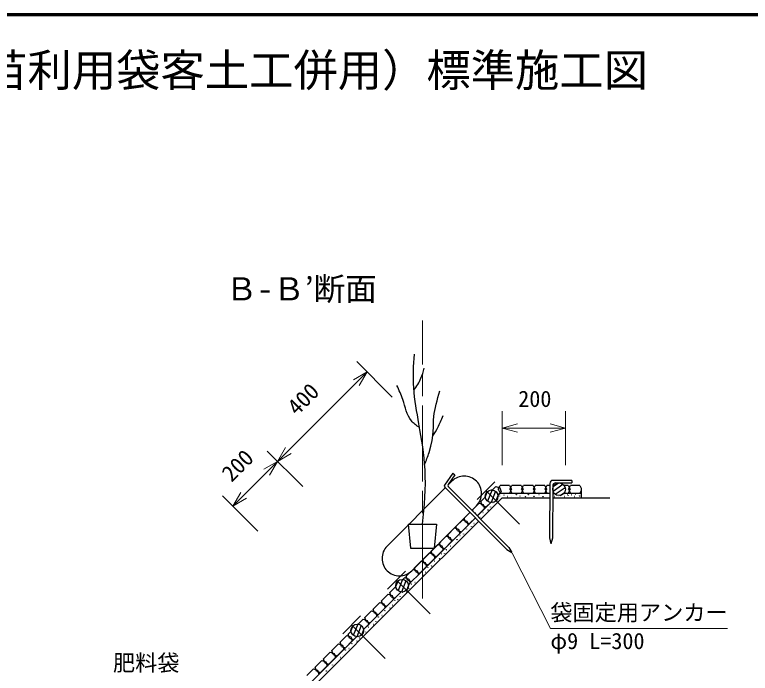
# Model space of a CAD drawing. Units: millimetres, scale not verified. Extents: x 200 to 8200, y 200 to 5825.
# Drawn here: x 3086 to 5409, y 3659 to 5740 of the extents above; entities that cross this region are included whole.
import ezdxf
from ezdxf.enums import TextEntityAlignment as Align

# ---------------------------------------------------------------- set-up
doc = ezdxf.new("R2010")
doc.units = ezdxf.units.MM
doc.header["$LTSCALE"] = 20
doc.linetypes.add('CHAIN', pattern=[18.5, 12, -1.5, 3.5, -1.5])
for name, color, linetype, lineweight in [('C-BMK', 3, 'CHAIN', 13), ('C-STR', 7, 'Continuous', 25), ('C-STR-DIM', 1, 'Continuous', 13), ('C-STR-HTXT', 1, 'Continuous', 13), ('C-TTL', 2, 'Continuous', 70)]:
    doc.layers.add(name, color=color, linetype=linetype, lineweight=lineweight)
doc.layers.add('C-TTL-TXT', color=7, linetype='Continuous')
doc.styles.add('ＭＳ ゴシック', font='')
doc.styles.get('ＭＳ ゴシック').set_extended_font_data('MS Gothic')

msp = doc.modelspace()

# ---------------------------------------------------------------- linework, layer by layer
at = {"layer": 'C-BMK', "color": 2}
msp.add_line((4373.85, 3895.02), (4373.85, 4773.21), dxfattribs=at)
at = {"layer": 'C-STR'}
for p, q in [((4470.05, 4290.88), (4443.77, 4253.36)), ((4476.6, 4286.29), (4454.76, 4255.1)), ((4470.04, 4290.88), (4476.6, 4286.29)), ((4453.88, 4252.76), (4467, 4265.93)), ((4602.89, 4264.21), (4546.32, 4207.64)), ((4613.31, 4240.3), (4619.31, 4252.3)), ((4649.31, 4252.3), (4619.31, 4252.3)), ((4649.31, 4252.3), (4655.31, 4240.3)), ((4650.31, 4240.3), (4656.31, 4252.3)), ((4686.31, 4252.3), (4656.31, 4252.3)), ((4686.31, 4252.3), (4692.31, 4240.3)), ((4687.31, 4240.3), (4693.31, 4252.3)), ((4723.31, 4252.3), (4693.31, 4252.3)), ((4723.31, 4252.3), (4729.31, 4240.3)), ((4724.31, 4240.3), (4730.31, 4252.3)), ((4760.31, 4252.3), (4730.31, 4252.3)), ((4760.31, 4252.3), (4766.31, 4240.3)), ((4761.31, 4240.3), (4767.31, 4252.3)), ((4776.72, 4252.3), (4767.31, 4252.3)), ((4776.78, 4258.91), (4775.32, 4086.35)), ((4845.52, 4268.3), (4785.66, 4268.3)), ((4789.52, 4252.3), (4785.72, 4252.3)), ((4795.52, 4260.3), (4845.52, 4260.3)), ((4834.31, 4252.3), (4821.52, 4252.3)), ((4834.31, 4252.3), (4840.31, 4240.3)), ((4835.31, 4240.3), (4841.31, 4252.3)), ((4871.31, 4252.3), (4841.31, 4252.3)), ((4845.52, 4268.3), (4845.52, 4260.3)), ((4871.31, 4252.3), (4875.52, 4243.87)), ((4262.3, 4060.38), (4446.22, 4245.07)), ((4444.33, 4246.96), (4640.93, 4050.36)), ((4455.32, 4248.7), (4647.29, 4056.72)), ((4680.67, 4129.86), (4574.61, 4235.93)), ((4605.83, 4248.76), (4595.22, 4238.16)), ((4605.83, 4248.76), (4618.55, 4244.52)), ((4612.19, 4221.19), (4622.8, 4231.79)), ((4612.19, 4221.19), (4619.31, 4228.3)), ((4613.31, 4240.3), (4619.31, 4228.3)), ((4618.55, 4244.52), (4622.8, 4231.79)), ((4619.31, 4228.3), (4765.52, 4228.3)), ((4619.31, 4228.3), (4649.31, 4228.3)), ((4655.31, 4240.3), (4649.31, 4228.3)), ((4650.31, 4240.3), (4656.31, 4228.3)), ((4656.31, 4228.3), (4686.31, 4228.3)), ((4692.31, 4240.3), (4686.31, 4228.3)), ((4687.31, 4240.3), (4693.31, 4228.3)), ((4693.31, 4228.3), (4723.31, 4228.3)), ((4729.31, 4240.3), (4723.31, 4228.3)), ((4724.31, 4240.3), (4730.31, 4228.3)), ((4730.31, 4228.3), (4760.31, 4228.3)), ((4766.31, 4240.3), (4760.31, 4228.3)), ((4761.31, 4240.3), (4767.31, 4228.3)), ((4765.52, 4228.3), (4776.52, 4228.3)), ((4785.52, 4250.46), (4784.25, 4085.98)), ((4785.35, 4228.3), (4789.52, 4228.3)), ((4785.52, 4228.3), (4789.52, 4228.3)), ((4821.52, 4228.3), (4834.31, 4228.3)), ((4821.52, 4228.3), (4875.52, 4228.3)), ((4840.31, 4240.3), (4834.31, 4228.3)), ((4835.31, 4240.3), (4841.31, 4228.3)), ((4841.31, 4228.3), (4871.31, 4228.3)), ((4875.52, 4236.73), (4871.31, 4228.3)), ((4875.52, 4243.87), (4875.52, 4213.3)), ((4558.12, 4145.9), (4625.52, 4213.3)), ((4572.59, 4215.53), (4558.45, 4201.39)), ((4625.52, 4213.3), (4776.52, 4213.3)), ((4785.52, 4213.3), (4965.52, 4213.3)), ((4530.35, 4173.66), (4544.7, 4188.07)), ((4553.5, 4196.44), (4532.29, 4175.22)), ((4547.51, 4156.51), (4589.56, 4198.56)), ((4553.5, 4196.44), (4566.23, 4192.19)), ((4562.69, 4188.66), (4558.45, 4201.39)), ((4562.69, 4188.66), (4575.42, 4184.42)), ((4566.23, 4192.19), (4570.47, 4179.47)), ((4575.42, 4184.42), (4589.56, 4198.56)), ((4340.16, 3982.68), (4524, 4167.29)), ((4524.18, 4167.11), (4506.12, 4149.06)), ((4534.03, 4169.99), (4532.29, 4175.22)), ((4536.95, 4167.07), (4540.06, 4166.03)), ((4540.06, 4166.03), (4541.1, 4162.91)), ((4544.02, 4160), (4549.26, 4158.25)), ((4549.26, 4158.25), (4570.47, 4179.47)), ((4314.5, 3902.28), (4551.75, 4139.54)), ((4360.35, 3969.35), (4541.15, 4150.14)), ((4501.17, 4144.11), (4479.96, 4122.9)), ((4501.17, 4144.11), (4513.9, 4139.87)), ((4510.37, 4136.33), (4506.12, 4149.06)), ((4510.37, 4136.33), (4523.09, 4132.09)), ((4513.9, 4139.87), (4518.14, 4127.14)), ((4523.09, 4132.09), (4541.15, 4150.14)), ((4475.01, 4117.95), (4453.8, 4096.73)), ((4475.01, 4117.95), (4487.74, 4113.71)), ((4484.2, 4110.17), (4479.96, 4122.9)), ((4487.74, 4113.71), (4491.98, 4100.98)), ((4496.93, 4105.93), (4518.14, 4127.14)), ((4448.85, 4091.78), (4427.63, 4070.57)), ((4448.85, 4091.78), (4461.58, 4087.54)), ((4458.04, 4084.01), (4453.8, 4096.73)), ((4470.77, 4079.76), (4491.98, 4100.98)), ((4484.2, 4110.17), (4496.93, 4105.93)), ((4422.68, 4065.62), (4401.47, 4044.41)), ((4422.68, 4065.62), (4435.41, 4061.38)), ((4431.88, 4057.84), (4427.63, 4070.57)), ((4444.61, 4053.6), (4465.82, 4074.81)), ((4458.04, 4084.01), (4470.77, 4079.76)), ((4461.58, 4087.54), (4465.82, 4074.81)), ((4775.32, 4086.35), (4779.67, 4068.31)), ((4784.32, 4086.27), (4779.67, 4068.31)), ((4405.71, 4031.68), (4401.47, 4044.41)), ((4418.44, 4027.44), (4439.66, 4048.65)), ((4431.88, 4057.84), (4444.61, 4053.6)), ((4435.41, 4061.38), (4439.66, 4048.65)), ((4640.93, 4050.36), (4656.84, 4040.81)), ((4647.29, 4056.72), (4656.84, 4040.81)), ((4396.52, 4039.46), (4375.31, 4018.25)), ((4392.28, 4001.28), (4413.49, 4022.49)), ((4396.52, 4039.46), (4409.25, 4035.22)), ((4405.71, 4031.68), (4418.44, 4027.44)), ((4409.25, 4035.22), (4413.49, 4022.49)), ((4370.36, 4013.3), (4349.15, 3992.08)), ((4366.12, 3975.11), (4387.33, 3996.33)), ((4370.36, 4013.3), (4383.09, 4009.05)), ((4379.55, 4005.52), (4375.31, 4018.25)), ((4379.55, 4005.52), (4392.28, 4001.28)), ((4383.09, 4009.05), (4387.33, 3996.33)), ((4320.15, 3981.48), (4263.59, 3924.91)), ((4344.2, 3987.13), (4322.98, 3965.92)), ((4344.2, 3987.13), (4356.92, 3982.89)), ((4353.39, 3979.35), (4349.15, 3992.08)), ((4353.39, 3979.35), (4366.12, 3975.11)), ((4356.92, 3982.89), (4361.17, 3970.16)), ((4397.94, 3847.13), (4291.87, 3953.19)), ((4318.03, 3960.97), (4312.38, 3955.31)), ((4318.03, 3960.97), (4330.76, 3956.73)), ((4327.23, 3953.19), (4322.98, 3965.92)), ((4327.23, 3953.19), (4339.95, 3948.95)), ((4329.35, 3938.34), (4346.21, 3955.21)), ((4330.76, 3956.73), (4335, 3944)), ((4339.95, 3948.95), (4361.17, 3970.16)), ((4287.06, 3930), (4270.66, 3913.59)), ((4289.75, 3932.69), (4287.06, 3930)), ((4329.35, 3938.34), (4335, 3944)), ((4188.03, 3797.03), (4303.89, 3912.89)), ((4265.71, 3908.64), (4244.49, 3887.43)), ((4265.71, 3908.64), (4278.44, 3904.4)), ((4274.9, 3900.87), (4270.66, 3913.59)), ((4278.44, 3904.4), (4282.68, 3891.67)), ((4303.89, 3912.89), (4306.72, 3915.72)), ((3892.35, 3480.14), (4314.5, 3902.28)), ((4239.54, 3882.48), (4218.33, 3861.27)), ((4239.54, 3882.48), (4252.27, 3878.24)), ((4248.74, 3874.7), (4244.49, 3887.43)), ((4261.46, 3870.46), (4282.68, 3891.67)), ((4274.9, 3900.87), (4287.63, 3896.62)), ((4222.57, 3848.54), (4218.33, 3861.27)), ((4235.3, 3844.3), (4256.51, 3865.51)), ((4248.74, 3874.7), (4261.46, 3870.46)), ((4252.27, 3878.24), (4256.51, 3865.51)), ((4178.73, 3840.05), (4122.16, 3783.49)), ((4213.38, 3856.32), (4192.17, 3835.11)), ((4196.41, 3822.38), (4192.17, 3835.11)), ((4209.14, 3818.13), (4230.35, 3839.35)), ((4213.38, 3856.32), (4226.11, 3852.08)), ((4222.57, 3848.54), (4235.3, 3844.3)), ((4226.11, 3852.08), (4230.35, 3839.35)), ((4256.52, 3705.7), (4150.45, 3811.77)), ((4187.22, 3830.16), (4171.06, 3814)), ((4187.22, 3830.16), (4199.95, 3825.91)), ((4188.03, 3797.03), (4204.19, 3813.18)), ((4196.41, 3822.38), (4209.14, 3818.13)), ((4199.95, 3825.91), (4204.19, 3813.18)), ((4148.43, 3791.37), (4139.84, 3782.78)), ((3907.2, 3516.2), (4165.4, 3774.4)), ((4134.89, 3777.83), (4113.68, 3756.62)), ((4134.89, 3777.83), (4147.62, 3773.59)), ((4144.08, 3770.05), (4139.84, 3782.78)), ((4144.08, 3770.05), (4156.81, 3765.81)), ((4147.62, 3773.59), (4151.86, 3760.86)), ((4156.81, 3765.81), (4165.4, 3774.4)), ((4108.73, 3751.67), (4087.52, 3730.45)), ((4108.73, 3751.67), (4121.46, 3747.42)), ((4117.92, 3743.89), (4113.68, 3756.62)), ((4117.92, 3743.89), (4130.65, 3739.65)), ((4121.46, 3747.42), (4125.7, 3734.7)), ((4130.65, 3739.65), (4151.86, 3760.86)), ((4082.57, 3725.5), (4061.35, 3704.29)), ((4082.57, 3725.5), (4095.29, 3721.26)), ((4091.76, 3717.73), (4087.52, 3730.45)), ((4091.76, 3717.73), (4104.49, 3713.48)), ((4095.29, 3721.26), (4099.54, 3708.53)), ((4104.49, 3713.48), (4125.7, 3734.7)), ((4056.4, 3699.34), (4035.19, 3678.13)), ((4056.4, 3699.34), (4069.13, 3695.1)), ((4065.6, 3691.56), (4061.35, 3704.29)), ((4069.13, 3695.1), (4073.37, 3682.37)), ((4078.32, 3687.32), (4099.54, 3708.53)), ((4030.24, 3673.18), (4009.03, 3651.96)), ((4030.24, 3673.18), (4042.97, 3668.94)), ((4039.43, 3665.4), (4035.19, 3678.13)), ((4052.16, 3661.16), (4073.37, 3682.37)), ((4065.6, 3691.56), (4078.32, 3687.32)), ((4039.43, 3665.4), (4052.16, 3661.16)), ((4042.97, 3668.94), (4047.21, 3656.21))]:
    msp.add_line(p, q, dxfattribs=at)
at = {"layer": 'C-STR', "color": 3}
for p, q in [((4786.45, 4234.27), (4817.71, 4256.16)), ((4788.05, 4250.05), (4802.34, 4260.05)), ((4578.79, 4233.02), (4572.45, 4216.78)), ((4593.73, 4238.31), (4579.87, 4202.76)), ((4604.91, 4233.95), (4591.05, 4198.4)), ((4793.33, 4224.44), (4824.59, 4246.33)), ((4808.7, 4220.56), (4822.98, 4230.56)), ((4612.33, 4219.94), (4605.99, 4203.69)), ((4328.85, 4129.63), (4418.85, 4129.63)), ((4328.85, 4129.63), (4336.35, 4054.63)), ((4418.85, 4129.63), (4411.35, 4054.63)), ((4336.35, 4054.63), (4411.35, 4054.63)), ((4295.95, 3950.18), (4289.61, 3933.93)), ((4310.89, 3955.47), (4297.02, 3919.92)), ((4322.07, 3951.11), (4308.2, 3915.56)), ((4329.49, 3937.09), (4323.15, 3920.85)), ((4169.47, 3814.05), (4155.6, 3778.5)), ((4154.53, 3808.76), (4148.19, 3792.51)), ((4180.65, 3809.69), (4166.78, 3774.14)), ((4188.06, 3795.67), (4181.73, 3779.43))]:
    msp.add_line(p, q, dxfattribs=at)
for centre in [(4805.52, 4240.3), (4592.39, 4218.36), (4309.55, 3935.51), (4168.13, 3794.09)]:
    msp.add_circle(centre, 20, dxfattribs=at)
at = {"layer": 'C-STR'}
for centre in [(4617.48, 4218.76), (4631.32, 4221.76), (4643.06, 4217.6), (4655.13, 4218.58), (4670.68, 4223.24), (4682.19, 4218.6), (4692.07, 4226.17), (4699.88, 4217.15), (4708.48, 4223.26), (4726.14, 4227.21), (4726.47, 4217.98), (4742.41, 4223.84), (4754.81, 4216.99), (4790.38, 4217.6), (4802.45, 4218.58), (4822, 4217.5), (4832.59, 4224.77), (4834.05, 4220.2), (4845.28, 4222.82), (4855.02, 4217.3), (4858.16, 4224.91), (4869.76, 4218.97), (4588.95, 4184.2), (4596.65, 4198.49), (4608.07, 4203.34), (4565.4, 4166.67), (4581.1, 4174.97), (4555.98, 4151.26), (4513.31, 4114.59), (4529.02, 4122.88), (4536.86, 4132.11), (4492.47, 4094.31), (4503.89, 4099.17), (4478.32, 4072.19), (4483.31, 4081.2), (4449.24, 4049.21), (4462.91, 4060.66), (4427.41, 4021.28), (4433.43, 4036.13), (4443.69, 4037.02), (4402.29, 3997.57), (4411.71, 4012.98), (4383.17, 3978.42), (4390.87, 3992.71), (4375.33, 3969.19), (4331.08, 3926.33), (4338.78, 3940.62), (4350.2, 3945.48), (4311.42, 3915.24), (4323.24, 3917.1), (4286.7, 3888.54), (4295.88, 3891.72), (4303.72, 3900.95), (4255.45, 3856.72), (4271.15, 3865.02), (4279, 3874.25), (4234.61, 3836.45), (4246.03, 3841.31), (4219.07, 3812.93), (4226.91, 3822.16), (4193.95, 3789.22), (4203.36, 3804.64), (4174.83, 3770.08), (4151.28, 3752.55), (4166.98, 3760.85), (4122.74, 3717.99), (4130.44, 3732.28), (4141.86, 3737.14), (4099.19, 3700.47), (4114.9, 3708.76), (4078.36, 3680.2), (4089.78, 3685.05), (4070.65, 3665.9)]:
    msp.add_circle(centre, 0.3, dxfattribs=at)
for centre, radius, start, end in [((4505.84, 4227), 55, 44.92971, 134.92979), ((4447.87, 4250.49), 5, 145, 225), ((4458.85, 4252.23), 5, 145, 225), ((4505.85, 4227.01), 55, 314.92972, 44.9298), ((4785.45, 4259.59), 8.72, 88.65974, 185.44093), ((4795.52, 4250.3), 10, 90, 180), ((4544.56, 4146.4), 0.3, 84.09319, 5.90681), ((4301.3, 4021.6), 55, 135.07021, 225.07029), ((4301.29, 4021.59), 55, 225.0702, 315.07028)]:
    msp.add_arc(centre, radius, start, end, dxfattribs=at)
at = {"layer": 'C-STR', "color": 33}
for points, knots in [([(4373.85, 4129.63), (4381.23, 4186.7), (4385.3, 4244.66), (4382.12, 4302.06), (4382.12, 4302.06), (4382.12, 4302.06), (4382.12, 4302.06), (4382.12, 4302.06), (4382.12, 4302.06), (4382.12, 4302.06), (4379.42, 4350.56), (4371.55, 4398.67), (4363.09, 4446.65), (4363.09, 4446.65), (4363.09, 4446.65), (4363.09, 4446.65), (4363.09, 4446.65), (4363.09, 4446.65), (4363.09, 4446.65), (4356.39, 4484.6), (4349.32, 4522.47), (4346.6, 4560.8), (4346.6, 4560.8), (4346.6, 4560.8), (4346.6, 4560.8), (4346.6, 4560.8), (4346.6, 4560.8), (4346.6, 4560.8), (4344.08, 4596.12), (4345.26, 4631.83), (4349.13, 4667.04)], [0, 0, 0, 0, 1, 1, 1, 2, 2, 2, 3, 3, 3, 4, 4, 4, 5, 5, 5, 6, 6, 6, 7, 7, 7, 8, 8, 8, 9, 9, 9, 10, 10, 10, 10]), ([(4347.08, 4553.42), (4355.8, 4565.33), (4363.79, 4577.58), (4369.43, 4590.94), (4369.43, 4590.94), (4369.43, 4590.94), (4369.43, 4590.94), (4369.43, 4590.94), (4369.43, 4590.94), (4369.43, 4590.94), (4373.72, 4601.08), (4376.65, 4611.87), (4379.58, 4622.65)], [0, 0, 0, 0, 1, 1, 1, 2, 2, 2, 3, 3, 3, 4, 4, 4, 4]), ([(4365.13, 4435.51), (4355.25, 4441.62), (4345.93, 4448.16), (4338.98, 4456.5), (4338.98, 4456.5), (4338.98, 4456.5), (4338.98, 4456.5), (4338.98, 4456.5), (4338.98, 4456.5), (4338.98, 4456.5), (4324.14, 4474.32), (4320.14, 4500.37), (4312.34, 4523.72), (4312.34, 4523.72), (4312.34, 4523.72), (4312.34, 4523.72), (4312.34, 4523.72), (4312.34, 4523.72), (4312.34, 4523.72), (4307.13, 4539.32), (4300.22, 4553.71), (4293.31, 4568.11)], [0, 0, 0, 0, 1, 1, 1, 2, 2, 2, 3, 3, 3, 4, 4, 4, 5, 5, 5, 6, 6, 6, 7, 7, 7, 7]), ([(4381.28, 4318.12), (4386.03, 4330.51), (4390.96, 4344.18), (4394.8, 4356.3), (4394.8, 4356.3), (4394.8, 4356.3), (4394.8, 4356.3), (4394.8, 4356.3), (4394.8, 4356.3), (4394.8, 4356.3), (4413.64, 4415.7), (4406.46, 4437.98), (4410.03, 4470.45), (4410.03, 4470.45), (4410.03, 4470.45), (4410.03, 4470.45), (4410.03, 4470.45), (4410.03, 4470.45), (4410.03, 4470.45), (4412.61, 4493.95), (4420.83, 4522.79), (4429.06, 4551.62)], [0, 0, 0, 0, 1, 1, 1, 2, 2, 2, 3, 3, 3, 4, 4, 4, 5, 5, 5, 6, 6, 6, 7, 7, 7, 7]), ([(4406.9, 4409.52), (4412.58, 4417.93), (4417.93, 4426.52), (4422.61, 4435.46), (4422.61, 4435.46), (4422.61, 4435.46), (4422.61, 4435.46), (4422.61, 4435.46), (4422.61, 4435.46), (4422.61, 4435.46), (4428.91, 4447.51), (4434.02, 4460.2), (4439.13, 4472.9)], [0, 0, 0, 0, 1, 1, 1, 2, 2, 2, 3, 3, 3, 4, 4, 4, 4])]:
    msp.add_open_spline(points, degree=3, knots=knots, dxfattribs=at)
at = {"layer": 'C-STR-DIM'}
for p, q in [((4278.82, 4531.71), (4166.91, 4643.62)), ((4199.22, 4611.32), (3916.38, 4328.47)), ((4199.22, 4611.32), (4155.92, 4586.32)), ((4199.22, 4611.32), (4174.22, 4568.02)), ((4625.52, 4316.91), (4625.52, 4486.91)), ((4825.52, 4316.91), (4825.52, 4486.91)), ((4625.52, 4433.88), (4673.81, 4446.82)), ((4825.52, 4433.88), (4777.22, 4446.82)), ((4625.52, 4433.88), (4673.81, 4420.93)), ((4825.52, 4433.88), (4625.52, 4433.88)), ((4825.52, 4433.88), (4777.22, 4420.93)), ((3916.38, 4328.47), (3941.38, 4371.78)), ((3995.98, 4248.87), (3884.07, 4360.78)), ((3916.38, 4328.47), (3959.68, 4353.47)), ((3916.38, 4328.47), (3774.95, 4187.05)), ((3916.38, 4328.47), (3873.07, 4303.47)), ((3916.38, 4328.47), (3891.38, 4285.17)), ((3774.95, 4187.05), (3799.95, 4230.35)), ((3854.56, 4107.45), (3742.65, 4219.36)), ((3774.95, 4187.05), (3818.26, 4212.05))]:
    msp.add_line(p, q, dxfattribs=at)
at = {"layer": 'C-STR-HTXT'}
for p, q in [((4657.09, 4038.13), (4777.96, 3799.86)), ((4777.96, 3799.86), (5337.96, 3799.86))]:
    msp.add_line(p, q, dxfattribs=at)
at = {"layer": 'C-TTL'}
msp.add_lwpolyline([(200, 200), (8200, 200), (8200, 5740), (200, 5740)], close=True, dxfattribs=at)

# ---------------------------------------------------------------- texts
at = {"layer": 'C-STR-DIM', "color": 7, "style": 'ＭＳ ゴシック'}
for s, p in [('400', (3989.14, 4459.41)), ('200', (3782.05, 4249.52))]:
    msp.add_text(s, height=51.32, rotation=45, dxfattribs=at).set_placement(p, align=Align.BOTTOM_LEFT)
msp.add_text('200', height=51.32, dxfattribs=at).set_placement((4676.56, 4485.05), align=Align.BOTTOM_LEFT)
at = {"layer": 'C-STR-HTXT', "color": 7, "style": 'ＭＳ ゴシック'}
for s, p in [('袋固定用アンカー', (4777.96, 3809.86)), ('φ9 L=300', (4777.96, 3719.86)), ('肥料袋', (3396.6, 3650.8))]:
    msp.add_text(s, height=51.32, dxfattribs=at).set_placement(p, align=Align.BOTTOM_LEFT)
at = {"layer": 'C-TTL-TXT', "color": 3, "style": 'ＭＳ ゴシック'}
msp.add_text('自然侵入促進植生マット工（地域性種苗利用袋客土工併用）標準施工図', height=102.6, dxfattribs=at).set_placement((607.9, 5482.6), align=Align.BOTTOM_LEFT)
at = {"layer": 'C-TTL-TXT', "style": 'ＭＳ ゴシック'}
msp.add_text('Ｂ-Ｂ’断面', height=73.31, dxfattribs=at).set_placement((3752.47, 4873.62), align=Align.MIDDLE_LEFT)

doc.saveas('drawing.dxf')
